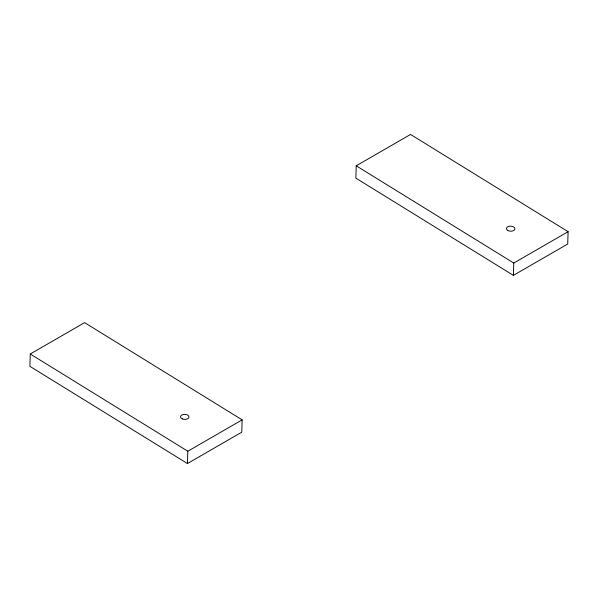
<?xml version="1.0" encoding="UTF-8"?>
<svg xmlns="http://www.w3.org/2000/svg" width="598" height="598" viewBox="0 0 598 598"><rect width="100%" height="100%" fill="white"/><g stroke="black" fill="none" stroke-linecap="round" stroke-linejoin="round"><path stroke-width="0.9" d="M30.274 354.001L29.9 366.32L187.443 463.555L241.771 432.19L242.145 419.863L84.602 322.636L30.274 354.001L187.817 451.228L187.443 463.555M356.229 165.81L355.855 178.137L513.398 275.364L567.726 243.999L568.1 231.68L410.557 134.445L356.229 165.81L513.772 263.045L513.398 275.364M187.817 451.228L242.145 419.863M513.772 263.045L568.1 231.68M182.405 418.936A4.223 2.519 1.7 0 0 188.946 417.112A4.223 2.519 1.7 0 0 182.839 414.586A4.223 2.519 1.7 0 0 182.405 418.936M507.695 230.417A4.223 2.519 1.7 0 0 514.766 229.423A4.223 2.519 1.7 0 0 509.593 226.231A4.223 2.519 1.7 0 0 507.695 230.417"/></g></svg>
